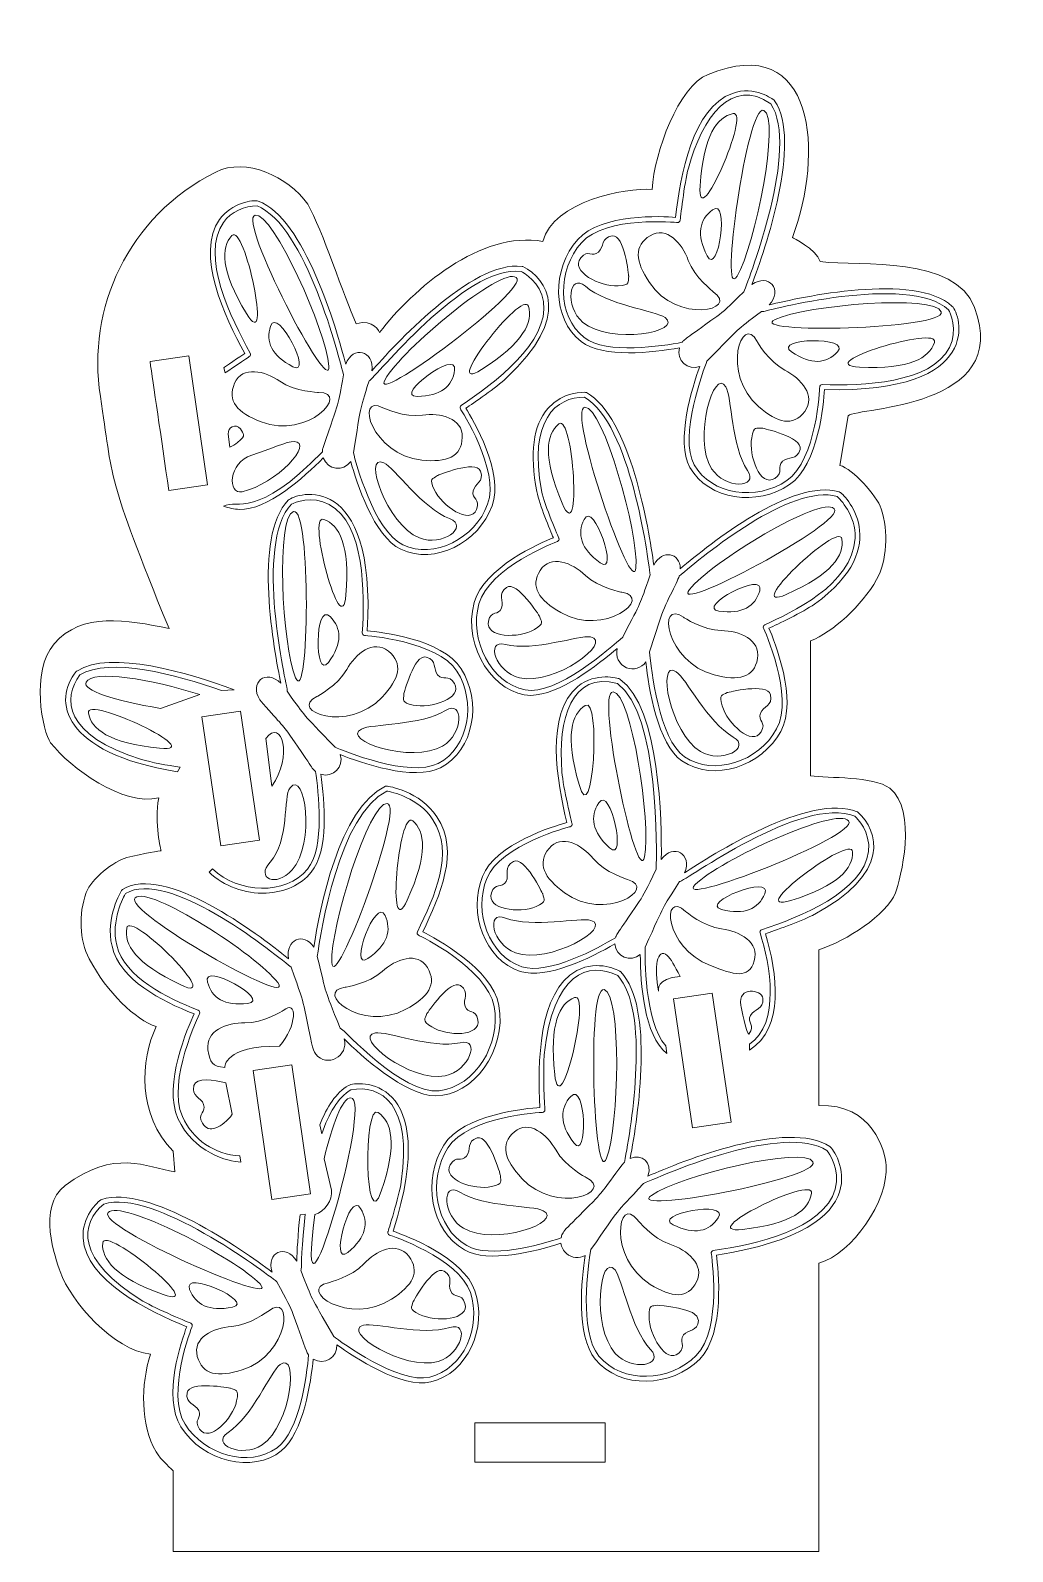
# Model space of a CAD drawing. Header units: inches. Extents: x 73 to 772, y 220 to 773.
# Drawn here: x 73.1 to 286.6, y 442.6 to 773.4 of the extents above; entities that cross this region are included whole.
import ezdxf

# ---------------------------------------------------------------- set-up
doc = ezdxf.new("R2010")
doc.units = ezdxf.units.IN
doc.header["$MEASUREMENT"] = 0
doc.layers.add('_U+0421_U+043B_U+043E_U+0439 1', color=7, linetype='Continuous')

# ---------------------------------------------------------------- blocks, each defined once
blk = doc.blocks.new('block 3')
at = {"layer": '_U+0421_U+043B_U+043E_U+0439 1', "color": 1, "lineweight": 9, "true_color": 0xff0000}
for points in [[(114.51, 596.04), (122.92, 597.28), (118.82, 625.32), (110.42, 624.07), (114.51, 596.04)], [(225.46, 535.95), (221.37, 563.99), (212.95, 562.75), (217.04, 534.72), (225.46, 535.95)], [(134.02, 520.37), (129.93, 548.4), (121.52, 547.16), (125.61, 519.13), (134.02, 520.37)], [(198.06, 470.54), (169.73, 470.54), (169.73, 462.03), (198.06, 462.03), (198.06, 470.54)]]:
    blk.add_lwpolyline(points, dxfattribs=at)
for points, knots in [([(250.89, 689.58), (250.89, 689.58), (249.12, 678.78), (249.12, 678.78), (251.84, 678), (257.12, 672.3), (258.09, 669.32), (259.68, 664.46), (259.34, 657.96), (257.09, 653.94), (253.91, 648.26), (247.53, 642.52), (242.71, 640.62), (242.71, 640.62), (242.71, 611.27), (242.71, 611.27), (246.55, 610.7), (256.39, 611.25), (259.93, 608.56), (266.12, 603.84), (262.25, 588.57), (261.18, 585.85), (259.22, 580.89), (250.59, 575.49), (244.52, 573.41), (244.52, 573.41), (244.52, 539.56), (244.52, 539.56), (256.25, 540.04), (258.9, 529.7), (259.14, 526.56), (259.74, 518.83), (251.74, 507.31), (244.52, 505.32), (244.52, 505.32), (244.52, 442.57), (244.52, 442.57), (244.52, 442.57), (104.17, 442.57), (104.17, 442.57), (104.17, 442.57), (104.17, 460.16), (104.17, 460.16), (104.17, 460.15), (101.44, 462.55), (100.43, 464.28), (97, 470.12), (97.14, 478.96), (99.22, 485.51), (91.29, 486.36), (81.92, 496.78), (79.6, 503.45), (78.64, 506.21), (74.46, 517.54), (80.69, 522.21), (91.34, 530.21), (98.29, 526.21), (104.54, 525.18), (104.54, 525.18), (104.17, 529.66), (104.17, 529.66), (96.3, 537.5), (97.02, 549.53), (100.49, 556.73), (95.95, 558.24), (89.8, 564.11), (85.92, 571.49), (83.77, 575.57), (83.55, 581.08), (85.26, 585.89), (86.31, 588.84), (91.32, 592.78), (94.07, 593.48), (97.67, 594.41), (101.52, 594.96), (101.52, 594.96), (101.52, 594.96), (100.02, 600.92), (101.02, 606.46), (93.24, 604.62), (81.83, 612.92), (77.52, 618.46), (75.74, 620.75), (73.13, 634.04), (78.27, 639.96), (84.34, 646.96), (94.02, 645.21), (103.26, 643.29), (89.54, 676.96), (91.15, 675.46), (88.33, 693.79), (85.39, 712.81), (94.2, 732.91), (113.4, 742.55), (120.03, 745.88), (129.1, 741.61), (133.44, 735.57), (136.6, 729.99), (141.27, 715.54), (143.94, 709.54), (147.75, 710.83), (149.04, 707.66), (149.04, 707.66), (156.29, 717.15), (171.03, 729.93), (184.55, 727.46), (186.85, 736.29), (202.4, 739.14), (208.27, 738.79), (208.81, 746.95), (214.01, 761.18), (220.44, 763.79), (243.94, 773.36), (245.63, 746.46), (238.77, 728.33), (238.77, 728.33), (243.87, 725.91), (244.85, 723.08), (253.79, 722.05), (274.14, 724.4), (278.39, 713.08), (286.64, 691.12), (253.11, 691.44), (250.89, 689.58)], [0, 0, 0, 0, 1, 1, 1, 2, 2, 2, 3, 3, 3, 4, 4, 4, 5, 5, 5, 6, 6, 6, 7, 7, 7, 8, 8, 8, 9, 9, 9, 10, 10, 10, 11, 11, 11, 12, 12, 12, 13, 13, 13, 14, 14, 14, 15, 15, 15, 16, 16, 16, 17, 17, 17, 18, 18, 18, 19, 19, 19, 20, 20, 20, 21, 21, 21, 22, 22, 22, 23, 23, 23, 24, 24, 24, 25, 25, 25, 26, 26, 26, 27, 27, 27, 28, 28, 28, 29, 29, 29, 30, 30, 30, 31, 31, 31, 32, 32, 32, 33, 33, 33, 34, 34, 34, 35, 35, 35, 36, 36, 36, 37, 37, 37, 38, 38, 38, 39, 39, 39, 40, 40, 40, 41, 41, 41, 41]), ([(111.63, 674.57), (111.63, 674.57), (107.53, 702.6), (107.53, 702.6), (107.53, 702.6), (99.13, 701.36), (99.13, 701.36), (99.76, 697.01), (101.58, 684.57), (103.22, 673.33), (103.22, 673.33), (111.63, 674.57), (111.63, 674.57)], [0, 0, 0, 0, 1, 1, 1, 2, 2, 2, 3, 3, 3, 4, 4, 4, 4])]:
    blk.add_open_spline(points, degree=3, knots=knots, dxfattribs=at)
at = {"layer": '_U+0421_U+043B_U+043E_U+0439 1', "color": 7, "lineweight": 9, "true_color": 0xffffff}
for points, knots in [([(192.13, 727.9), (197.28, 733.66), (210.52, 732.94), (213.4, 732.71), (214.43, 741.83), (217.04, 756.58), (225.75, 759.68), (230.57, 761.4), (234.64, 758.33), (234.81, 758.2), (234.85, 758.17), (234.89, 758.13), (234.92, 758.08), (240.96, 749.24), (232.81, 725.63), (229.97, 718.12), (233.65, 720.66), (236.79, 716.96), (233.73, 713.67), (240.35, 715.3), (265.43, 720.87), (273.53, 713.36), (275.28, 711.75), (281.06, 694.46), (245.75, 695.25), (245.58, 692.34), (244.49, 678.98), (238.15, 674.6), (231.17, 669.79), (220.54, 671.21), (216.51, 678.35), (213.31, 684.03), (217.05, 695.86), (218.64, 700.27), (216.03, 699.28), (213.47, 701.64), (214.21, 704.34), (208.37, 703.27), (197.58, 702.05), (192.86, 705.71), (186.41, 710.72), (186.48, 721.57), (192.13, 727.9)], [0, 0, 0, 0, 1, 1, 1, 2, 2, 2, 3, 3, 3, 4, 4, 4, 5, 5, 5, 6, 6, 6, 7, 7, 7, 8, 8, 8, 9, 9, 9, 10, 10, 10, 11, 11, 11, 12, 12, 12, 13, 13, 13, 14, 14, 14, 14]), ([(193.52, 706.57), (198.34, 702.82), (210.56, 704.73), (214.81, 705.54), (215.28, 706.16), (215.21, 706), (222.32, 711.16), (224.01, 712.39), (224.65, 713.08), (228.22, 716.53), (229.49, 719.72), (240.39, 747.95), (234.09, 757.39), (225.64, 763.36), (219.16, 754.5), (216.16, 743.38), (215.27, 740.19), (214.4, 732.16), (214.39, 732.08), (214.36, 731.78), (214.09, 731.56), (213.8, 731.59), (213.64, 731.61), (198.21, 733.12), (192.92, 727.2), (187.65, 721.31), (187.58, 711.18), (193.52, 706.57)], [0, 0, 0, 0, 1, 1, 1, 2, 2, 2, 3, 3, 3, 4, 4, 4, 5, 5, 5, 6, 6, 6, 7, 7, 7, 8, 8, 8, 9, 9, 9, 9]), ([(226.74, 719.94), (230.65, 726.32), (236.21, 754.34), (232.57, 755.97), (228.93, 757.61), (222.83, 713.57), (226.74, 719.94)], [0, 0, 0, 0, 1, 1, 1, 2, 2, 2, 2]), ([(225.88, 755.27), (222.43, 754.55), (219.49, 750.62), (218.72, 739.57), (217.95, 728.53), (229.84, 756.1), (225.88, 755.27)], [0, 0, 0, 0, 1, 1, 1, 2, 2, 2, 2]), ([(115.15, 700.02), (115.15, 700.02), (118.93, 702.62), (119.74, 703.1), (115.32, 711.15), (108.93, 724.7), (114.25, 732.26), (116.77, 735.84), (121.66, 736.61), (122.66, 736.24), (132.7, 732.52), (139.68, 708.53), (141.69, 700.77), (143.24, 704.96), (147.93, 703.75), (147.34, 699.3), (151.8, 704.45), (169.07, 723.48), (180.01, 722.03), (180.07, 722.02), (180.12, 722.01), (180.17, 721.99), (185.52, 719.42), (190.98, 711.06), (176.57, 697.73), (174.47, 695.75), (169.33, 692.25), (167.78, 691.2), (169.33, 688.73), (176.16, 677.19), (173.5, 669.96), (170.59, 662.01), (161.09, 657.01), (153.67, 660.52), (147.78, 663.31), (144, 675.13), (142.75, 679.64), (141.19, 677.33), (137.74, 677.78), (136.79, 680.41), (132.63, 676.17), (124.53, 668.94), (118.56, 669.21), (117.38, 669.26), (116.22, 669.49), (115.11, 669.89), (118.26, 671.59), (122.16, 666.77), (136.59, 681.74), (136.59, 681.98), (136.63, 682.22), (136.69, 682.46), (140.54, 693.83), (139.77, 691.01), (141.19, 698.45), (140.38, 701.79), (132.98, 731.14), (122.39, 735.2), (119.74, 735.2), (116.77, 734), (115.1, 731.62), (110, 724.36), (116.8, 710.64), (120.92, 703.16), (121.07, 702.9), (120.97, 702.57), (120.71, 702.42), (120.66, 702.39), (115.44, 698.88), (115.44, 698.88), (115.44, 698.88), (115.15, 700.02), (115.15, 700.02)], [0, 0, 0, 0, 1, 1, 1, 2, 2, 2, 3, 3, 3, 4, 4, 4, 5, 5, 5, 6, 6, 6, 7, 7, 7, 8, 8, 8, 9, 9, 9, 10, 10, 10, 11, 11, 11, 12, 12, 12, 13, 13, 13, 14, 14, 14, 15, 15, 15, 16, 16, 16, 17, 17, 17, 18, 18, 18, 19, 19, 19, 20, 20, 20, 21, 21, 21, 22, 22, 22, 23, 23, 23, 24, 24, 24, 24]), ([(221.39, 734.34), (218.58, 732.22), (217.84, 728.97), (220.26, 724.33), (222.68, 719.7), (225.2, 737.22), (221.39, 734.34)], [0, 0, 0, 0, 1, 1, 1, 2, 2, 2, 2]), ([(116.91, 728.73), (114.51, 726.15), (114.38, 721.24), (120.12, 711.78), (125.87, 702.32), (119.66, 731.7), (116.91, 728.73)], [0, 0, 0, 0, 1, 1, 1, 2, 2, 2, 2]), ([(138.01, 700.38), (137.52, 707.85), (125.88, 733.94), (121.97, 733.17), (118.05, 732.4), (138.5, 692.92), (138.01, 700.38)], [0, 0, 0, 0, 1, 1, 1, 2, 2, 2, 2]), ([(200.88, 717.82), (203.63, 718), (202.96, 718.6), (203.19, 719.9), (203.19, 719.9), (202.34, 729.02), (199.62, 728.67), (197.14, 728.35), (197.87, 726.29), (196.63, 725.17), (195.24, 723.92), (194.36, 725.86), (192.78, 723.9), (190.41, 720.95), (196.96, 717.57), (200.88, 717.82)], [0, 0, 0, 0, 1, 1, 1, 2, 2, 2, 3, 3, 3, 4, 4, 4, 5, 5, 5, 5]), ([(207.72, 718.52), (213.74, 709.48), (227.38, 712.47), (221.59, 716.54), (221.59, 716.54), (217.48, 719.65), (216.15, 723.36), (214.81, 727.07), (211.47, 730.88), (207.85, 728.72), (204.23, 726.56), (204.65, 723.13), (207.72, 718.52)], [0, 0, 0, 0, 1, 1, 1, 2, 2, 2, 3, 3, 3, 4, 4, 4, 4]), ([(143.36, 681.47), (143.8, 679.71), (147.76, 664.51), (154.11, 661.5), (160.93, 658.27), (169.8, 662.93), (172.52, 670.33), (175.25, 677.78), (166.71, 690.92), (166.62, 691.06), (166.46, 691.3), (166.52, 691.65), (166.77, 691.81), (173.98, 696.61), (185.95, 705.62), (184.67, 714.38), (184.05, 718.59), (180.35, 720.68), (179.79, 720.97), (167.42, 722.48), (147.76, 697.32), (146.76, 697.18), (144.5, 689.76), (145.13, 692.57), (143.36, 681.47)], [0, 0, 0, 0, 1, 1, 1, 2, 2, 2, 3, 3, 3, 4, 4, 4, 5, 5, 5, 6, 6, 6, 7, 7, 7, 8, 8, 8, 8]), ([(178.75, 719.64), (175.57, 722.1), (153.88, 703.95), (150.23, 697.47), (146.58, 690.99), (181.93, 717.18), (178.75, 719.64)], [0, 0, 0, 0, 1, 1, 1, 2, 2, 2, 2]), ([(211.09, 710.92), (209.09, 712.43), (198.53, 713.6), (193.8, 717.72), (190.25, 720.81), (189.15, 713.28), (193.25, 709.88), (199.18, 704.95), (215.21, 707.81), (211.09, 710.92)], [0, 0, 0, 0, 1, 1, 1, 2, 2, 2, 3, 3, 3, 3]), ([(220.19, 701.41), (219.53, 699.72), (213.99, 685.02), (217.44, 678.9), (221.14, 672.32), (231.08, 671), (237.57, 675.48), (244.09, 679.98), (244.71, 695.65), (244.71, 695.81), (244.72, 696.11), (244.98, 696.34), (245.27, 696.34), (253.93, 696.09), (268.91, 696.54), (272.92, 704.43), (274.85, 708.22), (273.03, 712.07), (272.74, 712.62), (263.9, 720.64), (232.73, 712.32), (232.42, 712.23), (232.28, 712.2), (232.15, 712.22), (232.04, 712.27), (225.91, 707.52), (228.04, 709.45), (220.19, 701.41)], [0, 0, 0, 0, 1, 1, 1, 2, 2, 2, 3, 3, 3, 4, 4, 4, 5, 5, 5, 6, 6, 6, 7, 7, 7, 8, 8, 8, 9, 9, 9, 9]), ([(171.19, 699.61), (180.42, 705.5), (182.42, 709.96), (181.38, 713.37), (180.19, 717.27), (161.95, 693.72), (171.19, 699.61)], [0, 0, 0, 0, 1, 1, 1, 2, 2, 2, 2]), ([(271.12, 712.14), (269.94, 715.99), (241.76, 713.68), (235.04, 710.51), (228.32, 707.33), (272.3, 708.29), (271.12, 712.14)], [0, 0, 0, 0, 1, 1, 1, 2, 2, 2, 2]), ([(125.32, 709.05), (124.26, 705.7), (125.52, 702.61), (130.18, 700.23), (134.83, 697.84), (126.77, 713.6), (125.32, 709.05)], [0, 0, 0, 0, 1, 1, 1, 2, 2, 2, 2]), ([(231.41, 691.58), (235.58, 687.95), (238.9, 687.14), (241.45, 690.51), (243.99, 693.89), (240.65, 697.7), (237.16, 699.47), (233.67, 701.24), (231.1, 705.74), (231.1, 705.74), (227.78, 712.02), (223.24, 698.68), (231.41, 691.58)], [0, 0, 0, 0, 1, 1, 1, 2, 2, 2, 3, 3, 3, 4, 4, 4, 4]), ([(253.38, 700.15), (264.33, 699.63), (268.53, 702.12), (269.65, 705.5), (270.93, 709.38), (242.44, 700.67), (253.38, 700.15)], [0, 0, 0, 0, 1, 1, 1, 2, 2, 2, 2]), ([(238.59, 703.48), (242.86, 700.51), (246.15, 700.88), (248.56, 703.45), (251.84, 706.93), (234.32, 706.46), (238.59, 703.48)], [0, 0, 0, 0, 1, 1, 1, 2, 2, 2, 2]), ([(157.19, 693.79), (162.4, 693.83), (164.86, 696.02), (165.35, 699.51), (166.01, 704.25), (151.99, 693.75), (157.19, 693.79)], [0, 0, 0, 0, 1, 1, 1, 2, 2, 2, 2]), ([(123.3, 688.24), (133.43, 684.33), (142.84, 694.65), (135.77, 694.64), (135.77, 694.64), (130.61, 694.8), (127.38, 697.06), (124.15, 699.32), (119.22, 700.5), (117.52, 696.64), (115.81, 692.79), (118.13, 690.23), (123.3, 688.24)], [0, 0, 0, 0, 1, 1, 1, 2, 2, 2, 3, 3, 3, 4, 4, 4, 4]), ([(229, 677.69), (225.5, 682.93), (225.59, 693.67), (224.34, 695.85), (221.76, 700.35), (217.08, 684.59), (221.22, 678.06), (224.09, 673.55), (231.61, 673.78), (229, 677.69)], [0, 0, 0, 0, 1, 1, 1, 2, 2, 2, 3, 3, 3, 3]), ([(185.61, 691.14), (188.94, 694.98), (193.6, 694.67), (193.79, 694.65), (193.87, 694.65), (193.94, 694.62), (194.01, 694.59), (203.58, 689.24), (207.58, 664.99), (208.65, 657.09), (210.48, 660.59), (214.37, 659.81), (214.41, 656.29), (220.9, 661.85), (238.77, 676.03), (248.93, 673.03), (249.93, 672.73), (261.33, 661.35), (243.59, 648.59), (241.14, 646.9), (235.39, 644.16), (233.67, 643.36), (234.85, 640.64), (240.04, 627.83), (236.26, 620.92), (232.09, 613.32), (221.71, 609.8), (214.75, 614.52), (209.51, 618.08), (207.54, 630.34), (206.9, 636.02), (205.98, 634.67), (204.24, 634.12), (202.7, 634.78), (202.7, 634.78), (202.7, 634.78), (202.7, 634.78), (201.09, 635.48), (200.27, 637.28), (200.7, 638.97), (196.57, 635.42), (187.99, 628.77), (181.91, 628.77), (174.2, 628.77), (166.95, 639.08), (169.6, 648.95), (171.65, 656.56), (184.04, 661.92), (186.81, 663.03), (186.07, 664.73), (183.81, 670.14), (183.23, 673.07), (181.63, 681.4), (182.43, 687.48), (185.61, 691.14)], [0, 0, 0, 0, 1, 1, 1, 2, 2, 2, 3, 3, 3, 4, 4, 4, 5, 5, 5, 6, 6, 6, 7, 7, 7, 8, 8, 8, 9, 9, 9, 10, 10, 10, 11, 11, 11, 12, 12, 12, 13, 13, 13, 14, 14, 14, 15, 15, 15, 16, 16, 16, 17, 17, 17, 18, 18, 18, 18]), ([(158.2, 679.92), (163.7, 679.37), (166.88, 680.62), (167.01, 684.85), (167.14, 689.08), (162.21, 690.25), (158.34, 689.68), (154.47, 689.12), (149.77, 691.3), (149.77, 691.3), (143.43, 694.51), (147.43, 681), (158.2, 679.92)], [0, 0, 0, 0, 1, 1, 1, 2, 2, 2, 3, 3, 3, 4, 4, 4, 4]), ([(184.26, 673.28), (184.92, 669.97), (187.97, 663.02), (188, 662.95), (188.12, 662.66), (187.98, 662.32), (187.7, 662.22), (187.55, 662.16), (172.73, 656.53), (170.62, 648.66), (168.51, 640.85), (173.13, 631.5), (180.7, 629.96), (187.33, 628.62), (199.34, 639.13), (201.89, 641.45), (206.3, 649.98), (205.28, 647.61), (207.85, 654.96), (207.38, 658.92), (203.59, 687.81), (193.61, 693.58), (187.44, 693.75), (181.33, 688.56), (184.26, 673.28)], [0, 0, 0, 0, 1, 1, 1, 2, 2, 2, 3, 3, 3, 4, 4, 4, 5, 5, 5, 6, 6, 6, 7, 7, 7, 8, 8, 8, 8]), ([(204.77, 656.53), (205.37, 663.99), (197.64, 691.56), (193.66, 691.4), (189.68, 691.23), (204.17, 649.08), (204.77, 656.53)], [0, 0, 0, 0, 1, 1, 1, 2, 2, 2, 2]), ([(188.01, 687.78), (185.26, 685.59), (184.42, 680.76), (188.73, 670.53), (193.05, 660.29), (191.16, 690.29), (188.01, 687.78)], [0, 0, 0, 0, 1, 1, 1, 2, 2, 2, 2]), ([(116.5, 682.72), (117.11, 683.01), (117.66, 683.35), (118.12, 683.72), (120.26, 685.45), (119.37, 685.55), (118.81, 686.75), (117.79, 687.94), (115.95, 687.07), (116.14, 685.59), (116.14, 685.59), (116.5, 682.72), (116.5, 682.72)], [0, 0, 0, 0, 1, 1, 1, 2, 2, 2, 3, 3, 3, 4, 4, 4, 4]), ([(229.93, 684.79), (229.22, 680.89), (231.77, 673.92), (234.94, 675.95), (237.06, 677.31), (235.26, 678.42), (236.65, 679.66), (237.89, 680.78), (239.84, 679.8), (240.44, 682.25), (241.1, 684.94), (232.24, 686.87), (232.24, 686.87), (230.93, 686.79), (230.42, 687.53), (229.93, 684.79)], [0, 0, 0, 0, 1, 1, 1, 2, 2, 2, 3, 3, 3, 4, 4, 4, 5, 5, 5, 5]), ([(119.18, 673.05), (126.53, 674.69), (135.02, 683.83), (130.44, 683.98), (129, 684.03), (125.3, 682.34), (121.24, 681.02), (116.19, 679.39), (115.88, 672.32), (119.18, 673.05)], [0, 0, 0, 0, 1, 1, 1, 2, 2, 2, 3, 3, 3, 3]), ([(164.25, 667.19), (158.37, 669.45), (152.24, 678.27), (149.96, 679.33), (145.26, 681.51), (150.53, 665.94), (157.68, 663.01), (162.63, 660.98), (168.64, 665.51), (164.25, 667.19)], [0, 0, 0, 0, 1, 1, 1, 2, 2, 2, 3, 3, 3, 3]), ([(160.9, 673.53), (162.58, 669.93), (168.69, 665.71), (170.11, 669.2), (171.05, 671.53), (168.94, 671.4), (169.36, 673.21), (169.73, 674.84), (171.88, 675.17), (170.96, 677.52), (169.94, 680.1), (161.59, 676.56), (161.59, 676.56), (160.57, 675.73), (159.73, 676.04), (160.9, 673.53)], [0, 0, 0, 0, 1, 1, 1, 2, 2, 2, 3, 3, 3, 4, 4, 4, 5, 5, 5, 5]), ([(112.71, 591.06), (118.42, 585.61), (128.55, 585.2), (133.35, 590.99), (137.25, 595.68), (135.75, 607.95), (135.08, 612.23), (134.47, 612.72), (134.63, 612.65), (129.7, 619.92), (128.07, 622.33), (127.03, 623.06), (122.99, 627.8), (120.58, 631.56), (124.38, 634.57), (127.57, 631.41), (126.15, 638.07), (121.42, 663.33), (129.18, 671.18), (130.86, 672.87), (148.33, 678.08), (146.37, 642.81), (149.28, 642.55), (162.6, 641.03), (166.76, 634.54), (171.34, 627.42), (169.58, 616.83), (162.3, 613.04), (156.52, 610.03), (144.82, 614.15), (140.47, 615.88), (141.37, 613.24), (138.93, 610.76), (136.26, 611.6), (137.13, 605.72), (137.99, 594.89), (134.18, 590.3), (131.9, 587.56), (128.42, 585.94), (124.36, 585.76), (119.8, 585.56), (115.17, 587.25), (111.98, 590.3), (111.98, 590.3), (112.71, 591.06), (112.71, 591.06)], [0, 0, 0, 0, 1, 1, 1, 2, 2, 2, 3, 3, 3, 4, 4, 4, 5, 5, 5, 6, 6, 6, 7, 7, 7, 8, 8, 8, 9, 9, 9, 10, 10, 10, 11, 11, 11, 12, 12, 12, 13, 13, 13, 14, 14, 14, 15, 15, 15, 15]), ([(207.74, 638.23), (208.07, 634.58), (209.75, 619.21), (215.33, 615.42), (221.76, 611.07), (231.46, 614.37), (235.34, 621.45), (239.24, 628.57), (232.57, 643.25), (232.5, 643.4), (232.37, 643.67), (232.49, 643.99), (232.76, 644.12), (238.31, 646.7), (251.94, 652.75), (252.4, 662.93), (252.62, 667.96), (249.11, 671.48), (248.53, 672.02), (238.43, 674.85), (219.53, 659.31), (214.16, 654.65), (213.76, 653.39), (210.96, 648.39), (209.93, 645.15), (209.93, 645.15), (207.74, 638.23), (207.74, 638.23)], [0, 0, 0, 0, 1, 1, 1, 2, 2, 2, 3, 3, 3, 4, 4, 4, 5, 5, 5, 6, 6, 6, 7, 7, 7, 8, 8, 8, 9, 9, 9, 9]), ([(139.38, 617.47), (141.05, 616.76), (155.56, 610.74), (161.79, 613.98), (168.48, 617.47), (170.12, 627.35), (165.86, 633.99), (161.58, 640.66), (145.94, 641.79), (145.78, 641.8), (145.48, 641.82), (145.25, 642.08), (145.27, 642.37), (145.8, 651.02), (145.85, 666), (138.09, 670.27), (134.36, 672.32), (130.46, 670.63), (129.89, 670.36), (121.59, 661.79), (128.89, 630.36), (128.96, 630.05), (129, 629.91), (128.97, 629.78), (128.91, 629.67), (133.46, 623.38), (131.6, 625.58), (139.38, 617.47)], [0, 0, 0, 0, 1, 1, 1, 2, 2, 2, 3, 3, 3, 4, 4, 4, 5, 5, 5, 6, 6, 6, 7, 7, 7, 8, 8, 8, 9, 9, 9, 9]), ([(247.85, 669.36), (245.06, 672.28), (220.98, 657.64), (216.43, 651.79), (211.88, 645.94), (250.64, 666.44), (247.85, 669.36)], [0, 0, 0, 0, 1, 1, 1, 2, 2, 2, 2]), ([(130.33, 668.73), (126.44, 667.68), (127.82, 639.43), (130.77, 632.61), (133.73, 625.79), (134.21, 669.78), (130.33, 668.73)], [0, 0, 0, 0, 1, 1, 1, 2, 2, 2, 2]), ([(141.73, 650.61), (142.61, 661.53), (140.26, 665.81), (136.91, 667.04), (133.08, 668.44), (140.84, 639.69), (141.73, 650.61)], [0, 0, 0, 0, 1, 1, 1, 2, 2, 2, 2]), ([(197, 657.57), (201.26, 654.5), (195.57, 671.32), (193.48, 667.03), (191.94, 663.88), (192.74, 660.64), (197, 657.57)], [0, 0, 0, 0, 1, 1, 1, 2, 2, 2, 2]), ([(237.46, 650.71), (247.45, 655.13), (250.07, 659.24), (249.54, 662.76), (248.93, 666.8), (227.48, 646.29), (237.46, 650.71)], [0, 0, 0, 0, 1, 1, 1, 2, 2, 2, 2]), ([(201.72, 651.19), (201.72, 651.19), (196.64, 652.14), (193.77, 654.86), (190.91, 657.59), (186.21, 659.5), (183.96, 655.95), (181.71, 652.4), (183.63, 649.52), (188.46, 646.76), (197.91, 641.36), (208.71, 650.13), (201.72, 651.19)], [0, 0, 0, 0, 1, 1, 1, 2, 2, 2, 3, 3, 3, 4, 4, 4, 4]), ([(222.78, 647.09), (227.93, 646.33), (230.69, 648.13), (231.67, 651.5), (233.01, 656.09), (217.62, 647.84), (222.78, 647.09)], [0, 0, 0, 0, 1, 1, 1, 2, 2, 2, 2]), ([(182.68, 643.09), (185.04, 644.47), (184.18, 644.71), (183.8, 645.98), (183.8, 645.98), (178.91, 653.77), (176.64, 652.24), (174.58, 650.84), (176.16, 649.32), (175.56, 647.76), (174.89, 646.03), (173.23, 647.37), (172.71, 644.91), (171.93, 641.21), (179.3, 641.11), (182.68, 643.09)], [0, 0, 0, 0, 1, 1, 1, 2, 2, 2, 3, 3, 3, 4, 4, 4, 5, 5, 5, 5]), ([(137.91, 635.93), (141.02, 640.1), (140.76, 643.4), (138.28, 645.89), (134.9, 649.28), (134.8, 631.76), (137.91, 635.93)], [0, 0, 0, 0, 1, 1, 1, 2, 2, 2, 2]), ([(221.76, 633.22), (227.12, 631.84), (230.45, 632.59), (231.19, 636.75), (231.93, 640.91), (227.22, 642.83), (223.31, 642.85), (219.4, 642.88), (215.07, 645.76), (215.07, 645.76), (209.27, 649.9), (211.26, 635.93), (221.76, 633.22)], [0, 0, 0, 0, 1, 1, 1, 2, 2, 2, 3, 3, 3, 4, 4, 4, 4]), ([(194.9, 641.46), (192.44, 641.92), (182.5, 638.25), (176.41, 639.83), (171.86, 641.01), (174.28, 633.78), (179.47, 632.56), (186.99, 630.8), (199.98, 640.51), (194.9, 641.46)], [0, 0, 0, 0, 1, 1, 1, 2, 2, 2, 3, 3, 3, 3]), ([(105.09, 612.14), (79.85, 616.25), (77.94, 627.75), (83.1, 633.94), (83.14, 633.99), (83.18, 634.02), (83.22, 634.05), (90.57, 638.73), (107.4, 633.69), (117.4, 629.99), (117.4, 629.99), (114.66, 629.83), (114.66, 629.83), (104.76, 633.29), (90.29, 637.18), (83.89, 633.2), (80.15, 628.27), (80.26, 620.02), (97.3, 614.82), (99.25, 614.21), (103.04, 613.54), (105.68, 613.12), (105.68, 613.12), (105.09, 612.14), (105.09, 612.14)], [0, 0, 0, 0, 1, 1, 1, 2, 2, 2, 3, 3, 3, 4, 4, 4, 5, 5, 5, 6, 6, 6, 7, 7, 7, 8, 8, 8, 8]), ([(149.57, 628.36), (153.33, 632.41), (154.26, 635.7), (150.97, 638.36), (147.67, 641.01), (143.76, 637.79), (141.88, 634.37), (139.99, 630.94), (135.41, 628.51), (135.41, 628.51), (129.02, 625.4), (142.21, 620.43), (149.57, 628.36)], [0, 0, 0, 0, 1, 1, 1, 2, 2, 2, 3, 3, 3, 4, 4, 4, 4]), ([(156.3, 626.66), (160.18, 625.82), (167.24, 628.14), (165.31, 631.38), (164.02, 633.54), (162.86, 631.78), (161.66, 633.21), (160.58, 634.48), (161.62, 636.4), (159.19, 637.08), (156.52, 637.83), (154.31, 629.04), (154.31, 629.04), (154.35, 627.73), (153.59, 627.24), (156.3, 626.66)], [0, 0, 0, 0, 1, 1, 1, 2, 2, 2, 3, 3, 3, 4, 4, 4, 5, 5, 5, 5]), ([(218.8, 616.57), (223.39, 613.81), (230, 617.37), (225.89, 619.71), (220.41, 622.84), (215.63, 632.5), (213.53, 633.89), (209.2, 636.77), (212.15, 620.57), (218.8, 616.57)], [0, 0, 0, 0, 1, 1, 1, 2, 2, 2, 3, 3, 3, 3]), ([(109.95, 628.92), (99.42, 632.37), (86.59, 634.37), (85.25, 631.64), (84.36, 629.81), (91.31, 627.72), (101.43, 625.9), (101.43, 625.9), (109.95, 628.92), (109.95, 628.92)], [0, 0, 0, 0, 1, 1, 1, 2, 2, 2, 3, 3, 3, 3]), ([(229.46, 552.89), (236.19, 557.45), (233.96, 570.31), (231.75, 577.1), (231.66, 577.39), (231.81, 577.7), (232.09, 577.79), (240.32, 580.52), (254.24, 586.04), (255.32, 594.83), (255.84, 599.05), (252.82, 602.05), (252.36, 602.47), (240.83, 607.19), (215.22, 588.13), (214.22, 588.26), (210.07, 581.7), (211.42, 584.25), (206.78, 574.01), (206.74, 572.27), (206.56, 557.75), (211.25, 552.52), (211.25, 552.52), (211.45, 550.87), (211.45, 550.87), (206.57, 554.82), (205.73, 566.1), (205.71, 572.41), (203.6, 570.59), (200.39, 571.93), (200.17, 574.72), (195.04, 571.73), (185.31, 566.9), (179.63, 568.73), (171.86, 571.24), (168.22, 581.47), (171.38, 589.35), (174.25, 596.51), (186.95, 600.35), (189.73, 601.11), (187.59, 610.04), (185.01, 624.8), (192.14, 630.69), (196.08, 633.94), (200.96, 632.44), (201.16, 632.38), (201.21, 632.36), (201.26, 632.34), (201.3, 632.3), (210, 626.06), (210.39, 601.08), (210.28, 593.06), (212.88, 596.7), (217.09, 594.29), (215.34, 590.15), (221, 593.94), (242.68, 607.73), (252.86, 603.44), (252.91, 603.42), (252.95, 603.39), (252.99, 603.35), (257.48, 599.47), (260.53, 589.95), (243.12, 580.91), (240.56, 579.56), (234.68, 577.54), (232.91, 576.94), (235.49, 568.36), (237.12, 556.37), (229.46, 551.63), (229.46, 551.63), (229.46, 552.89), (229.46, 552.89)], [0, 0, 0, 0, 1, 1, 1, 2, 2, 2, 3, 3, 3, 4, 4, 4, 5, 5, 5, 6, 6, 6, 7, 7, 7, 8, 8, 8, 9, 9, 9, 10, 10, 10, 11, 11, 11, 12, 12, 12, 13, 13, 13, 14, 14, 14, 15, 15, 15, 16, 16, 16, 17, 17, 17, 18, 18, 18, 19, 19, 19, 20, 20, 20, 21, 21, 21, 22, 22, 22, 23, 23, 23, 24, 24, 24, 24]), ([(179.96, 569.76), (185.76, 567.88), (196.6, 573.84), (200.32, 576.05), (200.55, 576.8), (200.54, 576.62), (205.46, 583.91), (206.63, 585.63), (206.99, 586.5), (209.17, 590.96), (209.28, 594.39), (209.9, 624.65), (200.76, 631.37), (190.78, 634.1), (187.71, 623.56), (188.68, 612.09), (188.93, 608.79), (190.85, 600.94), (190.87, 600.86), (190.95, 600.57), (190.77, 600.27), (190.48, 600.2), (190.33, 600.16), (175.31, 596.32), (172.35, 588.95), (169.41, 581.62), (172.8, 572.07), (179.96, 569.76)], [0, 0, 0, 0, 1, 1, 1, 2, 2, 2, 3, 3, 3, 4, 4, 4, 5, 5, 5, 6, 6, 6, 7, 7, 7, 8, 8, 8, 9, 9, 9, 9]), ([(85.73, 624.93), (86.34, 621.45), (90.17, 618.39), (101.19, 617.25), (112.2, 616.12), (85.03, 628.91), (85.73, 624.93)], [0, 0, 0, 0, 1, 1, 1, 2, 2, 2, 2]), ([(193.76, 626.58), (190.76, 624.72), (189.34, 620.03), (192.39, 609.38), (195.43, 598.74), (197.2, 628.71), (193.76, 626.58)], [0, 0, 0, 0, 1, 1, 1, 2, 2, 2, 2]), ([(206.62, 593.66), (208.12, 600.99), (203.8, 629.23), (199.82, 629.52), (195.84, 629.82), (205.12, 586.34), (206.62, 593.66)], [0, 0, 0, 0, 1, 1, 1, 2, 2, 2, 2]), ([(224.63, 629.38), (223.5, 628.72), (222.71, 629.15), (223.51, 626.48), (224.65, 622.67), (230.07, 617.57), (231.98, 620.81), (233.25, 622.97), (231.15, 623.15), (231.82, 624.89), (232.42, 626.44), (234.6, 626.44), (234.03, 628.9), (233.4, 631.61), (224.63, 629.38), (224.63, 629.38)], [0, 0, 0, 0, 1, 1, 1, 2, 2, 2, 3, 3, 3, 4, 4, 4, 5, 5, 5, 5]), ([(163.37, 625.49), (158.02, 622.17), (147.29, 622.61), (145.07, 621.44), (140.49, 619.01), (156.08, 613.81), (162.74, 617.74), (167.35, 620.45), (167.37, 627.98), (163.37, 625.49)], [0, 0, 0, 0, 1, 1, 1, 2, 2, 2, 3, 3, 3, 3]), ([(125.61, 609.04), (130.19, 615.39), (127.83, 624.06), (124.3, 619.37), (124.3, 619.37), (125.61, 609.04), (125.61, 609.04)], [0, 0, 0, 0, 1, 1, 1, 2, 2, 2, 2]), ([(129.58, 608.69), (128, 606.74), (129.51, 597.1), (125.23, 592.5), (122.03, 589.06), (126.5, 586.84), (130.03, 590.82), (135.15, 596.59), (132.82, 612.7), (129.58, 608.69)], [0, 0, 0, 0, 1, 1, 1, 2, 2, 2, 3, 3, 3, 3]), ([(118.85, 527.25), (116.15, 527.38), (108.51, 529.32), (105.2, 536.75), (101.92, 544.12), (107.4, 556.71), (108.7, 559.49), (101.55, 562.37), (92.67, 566.75), (90.87, 574.21), (89.35, 580.51), (92.86, 586.17), (93.01, 586.4), (93.05, 586.47), (93.11, 586.53), (93.18, 586.57), (102.29, 592.17), (122.31, 577.1), (129.22, 571.5), (128.55, 575.68), (132.59, 577.39), (134.73, 574), (135.95, 582), (140.23, 604.43), (150.33, 609), (150.42, 609.04), (150.52, 609.05), (150.61, 609.04), (150.91, 609), (157.81, 608), (161.51, 602.33), (166.51, 594.67), (162.19, 585.42), (158.43, 577.34), (161.09, 576.01), (173.5, 569.38), (174.96, 561.34), (176.77, 551.41), (169.22, 541.68), (161.27, 541.68), (154.5, 541.68), (144.96, 550.48), (141.35, 554.06), (142.38, 550.26), (137.6, 547.72), (135.15, 550.74), (134.38, 551.96), (134.37, 552.59), (132.62, 561), (132.16, 563.19), (131.79, 564.06), (129.79, 569.64), (124.64, 573.89), (102.93, 591.05), (93.83, 585.71), (93.37, 584.93), (90.59, 579.86), (91.89, 574.46), (93.6, 567.41), (102.83, 562.92), (109.61, 560.29), (109.9, 560.17), (110.03, 559.82), (109.89, 559.54), (109.82, 559.39), (102.75, 544.87), (106.16, 537.19), (108.38, 532.2), (113.25, 528.86), (118.64, 528.64), (118.64, 528.64), (118.85, 527.25), (118.85, 527.25)], [0, 0, 0, 0, 1, 1, 1, 2, 2, 2, 3, 3, 3, 4, 4, 4, 5, 5, 5, 6, 6, 6, 7, 7, 7, 8, 8, 8, 9, 9, 9, 10, 10, 10, 11, 11, 11, 12, 12, 12, 13, 13, 13, 14, 14, 14, 15, 15, 15, 16, 16, 16, 17, 17, 17, 18, 18, 18, 19, 19, 19, 20, 20, 20, 21, 21, 21, 22, 22, 22, 23, 23, 23, 24, 24, 24, 24]), ([(196.68, 605.38), (194.76, 602.42), (195.17, 599.11), (199.03, 595.58), (202.89, 592.05), (199.28, 609.38), (196.68, 605.38)], [0, 0, 0, 0, 1, 1, 1, 2, 2, 2, 2]), ([(140.44, 556.42), (141.44, 556.12), (153.81, 541.87), (161.97, 542.8), (169.89, 543.7), (175.43, 552.92), (173.93, 561.14), (172.42, 569.42), (157.66, 576.53), (157.51, 576.6), (157.24, 576.73), (157.13, 577.05), (157.25, 577.32), (160.99, 585.15), (165.39, 594.45), (160.64, 601.72), (157.49, 606.55), (151.61, 607.77), (150.62, 607.95), (140.28, 603.06), (136.21, 577.13), (135.5, 571.96), (137.68, 562.9), (136.77, 565.76), (140.44, 556.42)], [0, 0, 0, 0, 1, 1, 1, 2, 2, 2, 3, 3, 3, 4, 4, 4, 5, 5, 5, 6, 6, 6, 7, 7, 7, 8, 8, 8, 8]), ([(150.68, 605.26), (146.7, 605.53), (138.26, 578.18), (138.66, 570.71), (139.07, 563.24), (154.66, 604.98), (150.68, 605.26)], [0, 0, 0, 0, 1, 1, 1, 2, 2, 2, 2]), ([(155.05, 584.26), (159.63, 594.37), (158.92, 599.22), (156.23, 601.48), (153.15, 604.08), (150.48, 574.15), (155.05, 584.26)], [0, 0, 0, 0, 1, 1, 1, 2, 2, 2, 2]), ([(251, 601.46), (248.58, 604.68), (222.87, 592.9), (217.64, 587.62), (212.4, 582.34), (253.42, 598.25), (251, 601.46)], [0, 0, 0, 0, 1, 1, 1, 2, 2, 2, 2]), ([(189.23, 585.84), (197.96, 579.39), (209.77, 586.86), (202.94, 588.71), (202.94, 588.71), (198.01, 590.23), (195.49, 593.27), (192.98, 596.3), (188.54, 598.74), (185.87, 595.47), (183.21, 592.21), (184.76, 589.13), (189.23, 585.84)], [0, 0, 0, 0, 1, 1, 1, 2, 2, 2, 3, 3, 3, 4, 4, 4, 4]), ([(238.42, 584.15), (248.88, 587.39), (251.98, 591.16), (251.88, 594.72), (251.76, 598.8), (227.95, 580.91), (238.42, 584.15)], [0, 0, 0, 0, 1, 1, 1, 2, 2, 2, 2]), ([(183.04, 582.85), (185.55, 583.95), (184.72, 584.29), (184.5, 585.59), (184.5, 585.59), (180.58, 593.88), (178.14, 592.62), (175.92, 591.48), (177.32, 589.78), (176.53, 588.31), (175.65, 586.66), (174.16, 588.19), (173.35, 585.8), (172.12, 582.22), (179.44, 581.28), (183.04, 582.85)], [0, 0, 0, 0, 1, 1, 1, 2, 2, 2, 3, 3, 3, 4, 4, 4, 5, 5, 5, 5]), ([(223.38, 582.23), (228.41, 580.89), (231.37, 582.36), (232.76, 585.6), (234.65, 589.99), (218.35, 583.57), (223.38, 582.23)], [0, 0, 0, 0, 1, 1, 1, 2, 2, 2, 2]), ([(126.88, 566.29), (122.48, 572.26), (98.8, 587.57), (95.93, 584.73), (93.07, 581.89), (131.27, 560.32), (126.88, 566.29)], [0, 0, 0, 0, 1, 1, 1, 2, 2, 2, 2]), ([(220.96, 570), (226.12, 568.01), (229.24, 566.97), (230.48, 571.01), (231.72, 575.06), (227.28, 577.49), (223.4, 577.97), (219.51, 578.44), (215.56, 581.79), (215.56, 581.79), (210.3, 586.57), (210.85, 573.88), (220.96, 570)], [0, 0, 0, 0, 1, 1, 1, 2, 2, 2, 3, 3, 3, 4, 4, 4, 4]), ([(94.07, 578.17), (93.44, 574.66), (95.95, 570.49), (105.82, 565.79), (115.69, 561.1), (94.79, 582.2), (94.07, 578.17)], [0, 0, 0, 0, 1, 1, 1, 2, 2, 2, 2]), ([(146.45, 571.53), (150.79, 574.48), (151.68, 577.7), (150.22, 580.9), (148.24, 585.23), (142.12, 568.58), (146.45, 571.53)], [0, 0, 0, 0, 1, 1, 1, 2, 2, 2, 2]), ([(194.99, 579.84), (192.59, 580.58), (182.27, 578.08), (176.41, 580.34), (172.03, 582.04), (173.56, 574.58), (178.57, 572.78), (185.83, 570.17), (199.92, 578.32), (194.99, 579.84)], [0, 0, 0, 0, 1, 1, 1, 2, 2, 2, 3, 3, 3, 3]), ([(154.71, 560.49), (159.6, 563.12), (161.6, 565.95), (159.44, 569.56), (157.29, 573.17), (152.54, 571.39), (149.6, 568.74), (146.67, 566.09), (141.57, 565.29), (141.57, 565.29), (134.55, 564.42), (145.12, 555.35), (154.71, 560.49)], [0, 0, 0, 0, 1, 1, 1, 2, 2, 2, 3, 3, 3, 4, 4, 4, 4]), ([(214.41, 567.61), (213.13, 570.01), (212.34, 571.55), (211.58, 572.2), (209.32, 574.11), (208.67, 569.58), (209.66, 564.46), (209.66, 564.46), (209.07, 567.36), (214.41, 567.61)], [0, 0, 0, 0, 1, 1, 1, 2, 2, 2, 3, 3, 3, 3]), ([(120.41, 561.77), (125.58, 562.38), (110.41, 571.05), (111.63, 566.43), (112.53, 563.02), (115.24, 561.15), (120.41, 561.77)], [0, 0, 0, 0, 1, 1, 1, 2, 2, 2, 2]), ([(222.25, 507.06), (222.66, 504.08), (224.21, 490.09), (218.62, 484.44), (212.5, 478.25), (201.41, 477.78), (195.92, 484.4), (191.64, 489.54), (192.95, 501.93), (193.7, 506.98), (192.44, 506.25), (190.83, 506.36), (189.67, 507.37), (189.67, 507.37), (189.67, 507.37), (189.67, 507.37), (188.99, 507.97), (188.59, 508.78), (188.47, 509.63), (182.79, 507.78), (172.7, 505.23), (167.49, 508.16), (160.06, 512.35), (158.29, 523.58), (162.99, 530.96), (167.27, 537.71), (180.95, 538.95), (183.88, 539.14), (183.39, 548.62), (183.5, 564.37), (191.9, 568.91), (196.51, 571.41), (201.18, 568.85), (201.37, 568.74), (201.42, 568.72), (201.46, 568.68), (201.5, 568.64), (208.76, 560.87), (205.28, 537.46), (203.51, 528.05), (206.09, 529.25), (208.43, 527.16), (207.36, 524.21), (214.91, 527.53), (237.63, 536.65), (246.93, 530.66), (248.13, 529.89), (259.49, 512.79), (222.25, 507.06)], [0, 0, 0, 0, 1, 1, 1, 2, 2, 2, 3, 3, 3, 4, 4, 4, 5, 5, 5, 6, 6, 6, 7, 7, 7, 8, 8, 8, 9, 9, 9, 10, 10, 10, 11, 11, 11, 12, 12, 12, 13, 13, 13, 14, 14, 14, 15, 15, 15, 16, 16, 16, 16]), ([(188.5, 510.79), (188.76, 512.2), (188.9, 512.07), (195.58, 518.79), (197.15, 520.36), (197.62, 521.11), (201.8, 526.71), (201.94, 526.89), (202.1, 527.05), (202.27, 527.21), (203.88, 535.61), (207.83, 560.14), (200.8, 567.83), (194.54, 571.02), (186.59, 568.44), (184.85, 550.62), (184.48, 547.19), (184.95, 538.75), (184.96, 538.66), (184.98, 538.36), (184.75, 538.11), (184.46, 538.09), (184.3, 538.09), (168.27, 537.31), (163.87, 530.38), (159.49, 523.48), (161.14, 512.98), (168, 509.11), (173.02, 506.27), (183.44, 509.12), (188.5, 510.79)], [0, 0, 0, 0, 1, 1, 1, 2, 2, 2, 3, 3, 3, 4, 4, 4, 5, 5, 5, 6, 6, 6, 7, 7, 7, 8, 8, 8, 9, 9, 9, 10, 10, 10, 10]), ([(160.39, 556.66), (163.71, 554.59), (171.08, 554.49), (170.4, 558.21), (169.94, 560.69), (168.25, 559.39), (167.62, 561.14), (167.06, 562.71), (168.69, 564.19), (166.66, 565.64), (164.44, 567.23), (159.34, 559.58), (159.34, 559.58), (158.93, 558.32), (158.06, 558.11), (160.39, 556.66)], [0, 0, 0, 0, 1, 1, 1, 2, 2, 2, 3, 3, 3, 4, 4, 4, 5, 5, 5, 5]), ([(197.84, 564.77), (201.69, 563.73), (201.11, 535.04), (198.38, 528.1), (195.66, 521.16), (193.98, 565.82), (197.84, 564.77)], [0, 0, 0, 0, 1, 1, 1, 2, 2, 2, 2]), ([(229.34, 555.11), (230.86, 557.1), (228.79, 557.53), (229.67, 559.17), (230.46, 560.65), (232.62, 560.39), (232.35, 562.9), (232.15, 564.79), (226.83, 565.68), (227.58, 561.33), (227.58, 561.33), (228.96, 554.61), (229.34, 555.11)], [0, 0, 0, 0, 1, 1, 1, 2, 2, 2, 3, 3, 3, 4, 4, 4, 4]), ([(127.25, 552.46), (131.08, 556.71), (131.25, 562.96), (128.07, 560.22), (128.07, 560.22), (123.67, 557.47), (119.76, 557.55), (115.85, 557.63), (111.1, 555.85), (111.73, 551.67), (112.16, 548.82), (112.65, 548.02), (115.38, 547.87), (115.38, 547.88), (115.25, 552.63), (127.25, 552.46)], [0, 0, 0, 0, 1, 1, 1, 2, 2, 2, 3, 3, 3, 4, 4, 4, 5, 5, 5, 5]), ([(191.4, 563.03), (188.14, 561.77), (185.94, 557.41), (187.11, 546.33), (188.27, 535.25), (195.13, 564.48), (191.4, 563.03)], [0, 0, 0, 0, 1, 1, 1, 2, 2, 2, 2]), ([(166.57, 553.23), (160.44, 551.82), (150.6, 555.77), (148.13, 555.38), (143.03, 554.57), (155.76, 544.5), (163.31, 546.05), (168.53, 547.12), (171.15, 554.29), (166.57, 553.23)], [0, 0, 0, 0, 1, 1, 1, 2, 2, 2, 3, 3, 3, 3]), ([(132.86, 515.93), (132.11, 509.37), (132.02, 504.23), (132.02, 504.1), (132.02, 503.96), (131.96, 503.84), (131.88, 503.75), (134.75, 496.54), (133.49, 499.13), (139.06, 489.36), (140.5, 488.27), (153.1, 478.89), (159.94, 480.52), (167.28, 482.27), (171.28, 491.46), (168.77, 498.93), (166.24, 506.44), (151.35, 511.35), (151.2, 511.4), (150.91, 511.49), (150.75, 511.8), (150.84, 512.08), (150.87, 512.15), (153.28, 519.77), (153.73, 523.01), (156.23, 539.76), (149.38, 544.28), (142.75, 542.97), (139.94, 541.23), (138, 537.89), (136.47, 533.4), (136.47, 533.4), (136.05, 535.34), (136.05, 535.34), (137.63, 539.41), (139.52, 542.28), (142.26, 543.94), (143.91, 544.94), (162.68, 546.51), (152.01, 512.24), (154.77, 511.28), (167.31, 506.55), (169.77, 499.25), (172.48, 491.22), (168.18, 481.38), (160.21, 479.48), (153.87, 477.97), (143.53, 484.82), (139.73, 487.56), (139.96, 484.78), (136.99, 482.97), (134.6, 484.43), (134.11, 479.52), (132.49, 468.36), (127.65, 464.48), (121.51, 459.55), (110.65, 462.09), (105.86, 469.69), (101.74, 476.23), (106.09, 488.75), (107.1, 491.45), (98.62, 494.96), (85.15, 501.53), (84.57, 510.76), (84.29, 515.14), (87.64, 518.8), (88.64, 519.13), (98.8, 522.51), (119.25, 508.17), (125.68, 503.37), (124.26, 507.61), (128.68, 509.61), (131.01, 505.76), (131.08, 507.79), (131.27, 511.48), (131.75, 515.83), (131.75, 515.83), (132.86, 515.93), (132.86, 515.93)], [0, 0, 0, 0, 1, 1, 1, 2, 2, 2, 3, 3, 3, 4, 4, 4, 5, 5, 5, 6, 6, 6, 7, 7, 7, 8, 8, 8, 9, 9, 9, 10, 10, 10, 11, 11, 11, 12, 12, 12, 13, 13, 13, 14, 14, 14, 15, 15, 15, 16, 16, 16, 17, 17, 17, 18, 18, 18, 19, 19, 19, 20, 20, 20, 21, 21, 21, 22, 22, 22, 23, 23, 23, 24, 24, 24, 25, 25, 25, 26, 26, 26, 26]), ([(115.62, 544.5), (113.04, 545.06), (109.18, 545.81), (108.68, 543.9), (108.05, 541.45), (110.22, 541.4), (110.78, 539.83), (111.41, 538.07), (109.3, 537.95), (110.52, 535.75), (111.88, 533.28), (114.84, 534.83), (117.01, 537.66), (117.01, 537.66), (115.62, 544.5), (115.62, 544.5)], [0, 0, 0, 0, 1, 1, 1, 2, 2, 2, 3, 3, 3, 4, 4, 4, 5, 5, 5, 5]), ([(190.63, 541.56), (188.25, 539.01), (188.08, 535.67), (191.26, 531.45), (194.44, 527.23), (193.87, 545.01), (190.63, 541.56)], [0, 0, 0, 0, 1, 1, 1, 2, 2, 2, 2]), ([(134.97, 515.88), (130.37, 481.4), (147.85, 541.37), (142.77, 541.28), (140.89, 541.25), (138.69, 535.2), (136.98, 528.01), (136.98, 528.01), (138.56, 521.19), (138.56, 521.19), (138.88, 519.04), (137.07, 516.42), (134.97, 515.88), (134.97, 515.88), (134.97, 515.88), (134.97, 515.88)], [0, 0, 0, 0, 1, 1, 1, 2, 2, 2, 3, 3, 3, 4, 4, 4, 5, 5, 5, 5]), ([(149.41, 520.93), (152.92, 531.3), (151.69, 536.03), (148.74, 538.03), (145.37, 540.33), (145.89, 510.55), (149.41, 520.93)], [0, 0, 0, 0, 1, 1, 1, 2, 2, 2, 2]), ([(193.93, 523.92), (193.93, 523.92), (189.35, 526.37), (187.4, 529.84), (185.45, 533.31), (181.51, 536.57), (178.34, 533.86), (175.17, 531.15), (176.17, 527.81), (179.98, 523.71), (187.45, 515.68), (200.3, 520.79), (193.93, 523.92)], [0, 0, 0, 0, 1, 1, 1, 2, 2, 2, 3, 3, 3, 4, 4, 4, 4]), ([(173.4, 521.95), (176.06, 522.55), (175.3, 523.05), (175.31, 524.37), (175.31, 524.37), (172.88, 533.3), (170.27, 532.52), (167.9, 531.82), (168.98, 529.88), (167.95, 528.58), (166.81, 527.12), (165.62, 528.91), (164.41, 526.71), (162.6, 523.41), (169.61, 521.09), (173.4, 521.95)], [0, 0, 0, 0, 1, 1, 1, 2, 2, 2, 3, 3, 3, 4, 4, 4, 5, 5, 5, 5]), ([(246.29, 529.8), (236.86, 535.73), (211.94, 525.09), (206.44, 522.62), (199.67, 515.37), (201.86, 518.11), (194.97, 508.25), (194.41, 504.92), (192.29, 490.42), (196.72, 485.1), (201.79, 478.99), (212.16, 479.42), (217.88, 485.21), (223.63, 491.03), (221.16, 507.26), (221.13, 507.43), (221.09, 507.72), (221.29, 508), (221.58, 508.05), (230.66, 509.38), (245.6, 512.59), (248.1, 521.38), (249.31, 525.64), (246.69, 529.28), (246.29, 529.8)], [0, 0, 0, 0, 1, 1, 1, 2, 2, 2, 3, 3, 3, 4, 4, 4, 5, 5, 5, 6, 6, 6, 7, 7, 7, 8, 8, 8, 8]), ([(208.16, 520.04), (202.12, 515.83), (245.06, 523.67), (243.24, 527.31), (241.42, 530.94), (214.19, 524.25), (208.16, 520.04)], [0, 0, 0, 0, 1, 1, 1, 2, 2, 2, 2]), ([(184.61, 516.7), (182.39, 517.88), (171.83, 517.39), (166.48, 520.74), (162.47, 523.25), (162.7, 515.61), (167.3, 512.87), (173.97, 508.91), (189.19, 514.25), (184.61, 516.7)], [0, 0, 0, 0, 1, 1, 1, 2, 2, 2, 3, 3, 3, 3]), ([(227.94, 512.64), (238.75, 513.83), (242.44, 516.96), (242.95, 520.49), (243.53, 524.54), (217.12, 511.44), (227.94, 512.64)], [0, 0, 0, 0, 1, 1, 1, 2, 2, 2, 2]), ([(126.75, 465.15), (131.68, 468.75), (133.21, 481.02), (133.61, 485.33), (133.14, 485.96), (133.27, 485.84), (130.26, 494.1), (129.55, 496.06), (129.06, 496.86), (126.73, 501.25), (124.01, 503.34), (99.87, 521.6), (89.07, 518.14), (83.92, 514.01), (82.84, 505.95), (97.6, 497.05), (100.42, 495.32), (107.9, 492.27), (107.98, 492.24), (108.26, 492.12), (108.39, 491.8), (108.28, 491.53), (108.22, 491.39), (102.52, 476.97), (106.75, 470.25), (110.96, 463.57), (120.68, 460.71), (126.75, 465.15)], [0, 0, 0, 0, 1, 1, 1, 2, 2, 2, 3, 3, 3, 4, 4, 4, 5, 5, 5, 6, 6, 6, 7, 7, 7, 8, 8, 8, 9, 9, 9, 9]), ([(123.04, 500.77), (117.99, 506.28), (92.58, 519.35), (90.01, 516.3), (87.44, 513.24), (128.1, 495.25), (123.04, 500.77)], [0, 0, 0, 0, 1, 1, 1, 2, 2, 2, 2]), ([(142.13, 507.63), (146.17, 510.91), (146.72, 514.17), (144.91, 517.2), (142.46, 521.31), (138.1, 504.34), (142.13, 507.63)], [0, 0, 0, 0, 1, 1, 1, 2, 2, 2, 2]), ([(212.15, 509.42), (208.43, 510.63), (205.12, 514.69), (205.12, 514.69), (200.77, 520.4), (198.64, 506.45), (207.89, 500.68), (212.61, 497.74), (216, 497.45), (217.91, 501.2), (219.82, 504.95), (215.88, 508.2), (212.15, 509.42)], [0, 0, 0, 0, 1, 1, 1, 2, 2, 2, 3, 3, 3, 4, 4, 4, 4]), ([(212.86, 513.62), (217.57, 511.34), (220.72, 512.22), (222.64, 515.15), (225.24, 519.12), (208.16, 515.91), (212.86, 513.62)], [0, 0, 0, 0, 1, 1, 1, 2, 2, 2, 2]), ([(88.84, 509.67), (88.59, 506.15), (91.56, 502.24), (101.96, 498.46), (112.37, 494.68), (89.13, 513.7), (88.84, 509.67)], [0, 0, 0, 0, 1, 1, 1, 2, 2, 2, 2]), ([(151.6, 497.44), (156.23, 500.45), (157.93, 503.42), (155.38, 506.8), (152.84, 510.18), (148.26, 508.01), (145.6, 505.14), (142.93, 502.28), (137.9, 501.04), (137.9, 501.04), (130.95, 499.58), (142.52, 491.54), (151.6, 497.44)], [0, 0, 0, 0, 1, 1, 1, 2, 2, 2, 3, 3, 3, 4, 4, 4, 4]), ([(200.22, 503.82), (196.91, 507.88), (195.05, 491.51), (200.25, 485.68), (203.85, 481.65), (211.18, 483.05), (207.94, 486.53), (203.6, 491.18), (201.82, 501.85), (200.22, 503.82)], [0, 0, 0, 0, 1, 1, 1, 2, 2, 2, 3, 3, 3, 3]), ([(107.73, 499.59), (108.99, 496.3), (111.91, 494.69), (117.04, 495.74), (122.16, 496.8), (106.01, 504.05), (107.73, 499.59)], [0, 0, 0, 0, 1, 1, 1, 2, 2, 2, 2]), ([(157.71, 494.15), (161.27, 492.39), (168.68, 492.92), (167.59, 496.54), (166.87, 498.94), (165.31, 497.52), (164.49, 499.19), (163.76, 500.7), (165.24, 502.3), (163.05, 503.55), (160.64, 504.93), (156.35, 496.94), (156.35, 496.94), (156.07, 495.66), (155.22, 495.38), (157.71, 494.15)], [0, 0, 0, 0, 1, 1, 1, 2, 2, 2, 3, 3, 3, 4, 4, 4, 5, 5, 5, 5]), ([(119.18, 482.09), (129.52, 485.38), (130.4, 499.32), (124.9, 494.88), (124.9, 494.88), (120.77, 491.78), (116.84, 491.52), (112.9, 491.27), (108.32, 489.1), (109.41, 485.02), (110.49, 480.95), (113.89, 480.41), (119.18, 482.09)], [0, 0, 0, 0, 1, 1, 1, 2, 2, 2, 3, 3, 3, 4, 4, 4, 4]), ([(209.52, 496.14), (208.25, 495.86), (207.62, 496.51), (207.61, 493.72), (207.6, 489.74), (211.31, 483.21), (214.07, 485.73), (215.91, 487.41), (213.95, 488.23), (215.09, 489.68), (216.12, 490.98), (218.19, 490.32), (218.36, 492.84), (218.54, 495.62), (209.52, 496.14), (209.52, 496.14)], [0, 0, 0, 0, 1, 1, 1, 2, 2, 2, 3, 3, 3, 4, 4, 4, 5, 5, 5, 5]), ([(164.28, 491.3), (158.28, 489.38), (147.98, 492.42), (145.54, 491.82), (140.51, 490.59), (154.36, 481.74), (161.78, 483.93), (166.91, 485.44), (168.77, 492.74), (164.28, 491.3)], [0, 0, 0, 0, 1, 1, 1, 2, 2, 2, 3, 3, 3, 3]), ([(127.41, 483.24), (125.4, 481.73), (121.37, 471.9), (116.1, 468.48), (112.16, 465.93), (119.1, 462.8), (123.5, 465.8), (129.87, 470.14), (131.53, 486.34), (127.41, 483.24)], [0, 0, 0, 0, 1, 1, 1, 2, 2, 2, 3, 3, 3, 3]), ([(117.96, 475.32), (118.55, 478.01), (117.78, 477.53), (116.6, 478.12), (116.6, 478.12), (107.59, 479.81), (107.18, 477.09), (106.8, 474.62), (108.99, 474.76), (109.72, 473.26), (110.54, 471.58), (108.43, 471.27), (109.89, 469.21), (112.07, 466.12), (117.12, 471.49), (117.96, 475.32)], [0, 0, 0, 0, 1, 1, 1, 2, 2, 2, 3, 3, 3, 4, 4, 4, 5, 5, 5, 5])]:
    blk.add_open_spline(points, degree=3, knots=knots, dxfattribs=at)
blk = doc.blocks.new('block 2')
at = {"layer": '_U+0421_U+043B_U+043E_U+0439 1'}
blk.add_blockref('block 3', (0, 0), dxfattribs=at)

msp = doc.modelspace()

# ---------------------------------------------------------------- block references
at = {"layer": '_U+0421_U+043B_U+043E_U+0439 1'}
msp.add_blockref('block 2', (0, 0), dxfattribs=at)

doc.saveas('drawing.dxf')
